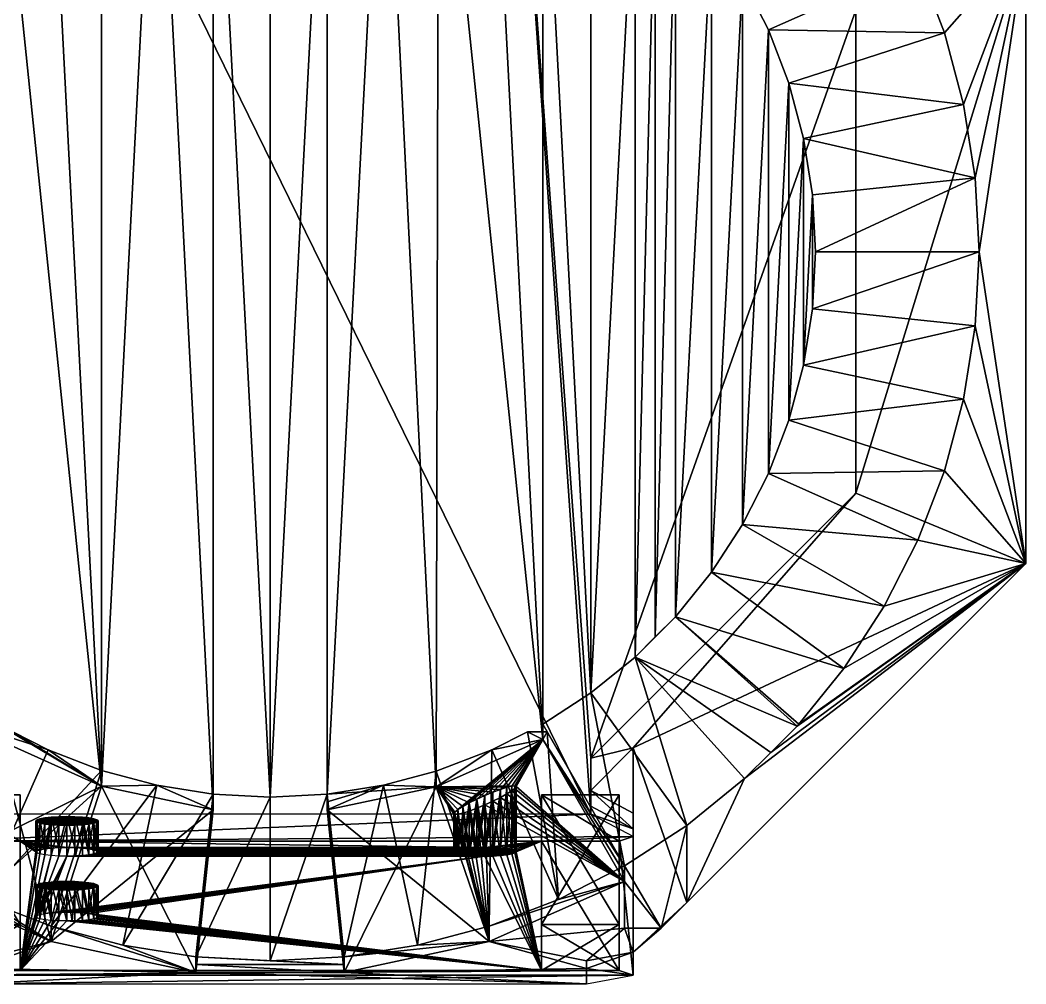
# Model space of a CAD drawing. Extents: x -48.5 to 48.5, y -27 to 68.5.
# Drawn here: x -16 to 48.5, y -27 to 34.9 of the extents above; entities that cross this region are included whole.
import ezdxf

# ---------------------------------------------------------------- set-up
doc = ezdxf.new("R2010")
doc.units = 0
doc.header["$MEASUREMENT"] = 0
doc.layers.add('STL2DXF', color=7, linetype='Continuous')

msp = doc.modelspace()

# ---------------------------------------------------------------- linework, layer by layer
at = {"layer": 'STL2DXF'}
for points in [[(-15.499, 57.58, -3), (-37.58, 4.501, -3), (-37.58, 35.501, -3)], [(-37.58, 4.501, -3), (-15.499, 57.58, -3), (-21.943, -11.136, -3)], [(-21.943, -11.136, -3), (-15.499, 57.58, -3), (-21.943, -16.085, -3)], [(-21.943, -16.085, -3), (-15.499, 57.58, -3), (20.572, -16.085, -3)], [(20.572, -16.085, -3), (-15.499, 57.58, -3), (15.499, 57.58, -3)], [(37.58, 35.499, -3), (20.572, -12.507, -3), (15.499, 57.58, -3)], [(20.572, -16.085, -3), (15.499, 57.58, -3), (20.572, -12.507, -3)], [(-3.658, 54.808), (0, -15), (0, 55)], [(0, 55), (0, -15), (3.658, 54.808)], [(-10.816, 53.287), (-10.816, -14.287), (-7.277, 54.235)], [(-7.277, 54.235), (-10.816, -14.287), (-3.658, -15.808)], [(-7.277, 54.235), (-3.658, -15.808), (-3.658, 54.808)], [(-3.658, 54.808), (-3.658, -15.808), (-3.658, -14.808)], [(-3.658, 54.808), (-3.658, -14.808), (0, -15)], [(3.658, 54.808), (0, -15), (3.658, -14.808)], [(3.658, 54.808), (3.658, -14.808), (7.277, 54.235)], [(3.658, -14.808), (10.658, -14.329), (7.277, 54.235)], [(7.277, 54.235), (10.658, -14.329), (10.816, 53.287)], [(-14.236, 51.974), (-10.816, -14.287), (-10.816, 53.287)], [(10.816, 53.287), (10.658, -14.329), (17.5, -11.311)], [(10.816, 53.287), (17.5, -11.311), (14.236, 51.974)], [(-17.5, 50.311), (-10.816, -14.287), (-14.236, 51.974)], [(14.236, 51.974), (17.5, -11.311), (17.5, 50.311)], [(-17.5, -10.311), (-10.816, -14.287), (-17.5, 50.311)], [(17.5, 50.311), (17.5, -11.311), (17.5, -10.311)], [(17.5, 50.311), (17.5, -10.311), (20.572, -8.316)], [(17.5, 50.311), (20.572, -8.316), (20.572, 48.316)], [(20.572, 48.316), (20.572, -8.316), (23.42, 46.01)], [(23.42, 46.01), (20.572, -8.316), (23.42, -6.01)], [(23.42, 46.01), (23.42, -6.01), (24.715, 44.715)], [(24.715, 44.715), (23.42, -6.01), (24.715, -4.715)], [(24.715, 44.715), (24.715, -4.715), (26.01, 43.42)], [(26.01, 43.42), (24.715, -4.715), (26.01, -3.42)], [(26.01, 43.42), (26.01, -3.42), (28.316, 40.572)], [(28.316, 40.572), (26.01, -3.42), (28.316, -0.572)], [(28.316, 40.572), (28.316, -0.572), (30.311, 37.5)], [(37.58, 4.501, -3), (48.5, 40.001, 75), (48.5, -0.001, 75)], [(48.5, 40.001, 75), (37.58, 4.501, -3), (37.58, 35.499, -3)], [(48.5, 40.001, 75), (41.566, 38.507, 75), (43.273, 34.06, 75)], [(48.5, 40.001, 75), (43.273, 34.06, 75), (44.506, 29.46, 75)], [(48.5, 40.001, 75), (44.506, 29.46, 75), (45.251, 24.756, 75)], [(48.5, 40.001, 75), (45.251, 24.756, 75), (45.5, 20, 75)], [(45.5, 20, 75), (48.5, -0.001, 75), (48.5, 40.001, 75)], [(41.566, 38.507, 75), (30.311, 37.5), (31.974, 34.236)], [(31.974, 34.236), (43.273, 34.06, 75), (41.566, 38.507, 75)], [(30.311, 37.5), (28.316, -0.572), (30.311, 2.5)], [(30.311, 37.5), (30.311, 2.5), (31.974, 34.236)], [(20.572, -12.507, -3), (37.58, 35.499, -3), (37.58, 4.501, -3)], [(31.974, 34.236), (30.311, 2.5), (31.974, 5.764)], [(31.974, 34.236), (31.974, 5.764), (33.287, 30.816)], [(43.273, 34.06, 75), (31.974, 34.236), (33.287, 30.816)], [(33.287, 30.816), (44.506, 29.46, 75), (43.273, 34.06, 75)], [(33.287, 30.816), (31.974, 5.764), (33.287, 9.184)], [(33.287, 30.816), (33.287, 9.184), (34.235, 27.277)], [(44.506, 29.46, 75), (33.287, 30.816), (34.235, 27.277)], [(34.235, 27.277), (45.251, 24.756, 75), (44.506, 29.46, 75)], [(34.235, 27.277), (33.287, 9.184), (34.235, 12.723)], [(34.235, 27.277), (34.235, 12.723), (34.808, 23.658)], [(45.251, 24.756, 75), (34.235, 27.277), (34.808, 23.658)], [(35, 20), (45.251, 24.756, 75), (34.808, 23.658)], [(45.251, 24.756, 75), (35, 20), (45.5, 20, 75)], [(34.808, 23.658), (34.235, 12.723), (34.808, 16.342)], [(34.808, 23.658), (34.808, 16.342), (35, 20)], [(45.5, 20, 75), (34.808, 16.342), (45.251, 15.244, 75)], [(34.808, 16.342), (45.5, 20, 75), (35, 20)], [(45.251, 15.244, 75), (48.5, -0.001, 75), (45.5, 20, 75)], [(34.235, 12.723), (45.251, 15.244, 75), (34.808, 16.342)], [(45.251, 15.244, 75), (34.235, 12.723), (44.506, 10.54, 75)], [(44.506, 10.54, 75), (48.5, -0.001, 75), (45.251, 15.244, 75)], [(33.287, 9.184), (44.506, 10.54, 75), (34.235, 12.723)], [(44.506, 10.54, 75), (33.287, 9.184), (43.273, 5.94, 75)], [(43.273, 5.94, 75), (48.5, -0.001, 75), (44.506, 10.54, 75)], [(31.974, 5.764), (43.273, 5.94, 75), (33.287, 9.184)], [(43.273, 5.94, 75), (31.974, 5.764), (41.566, 1.493, 75)], [(41.566, 1.493, 75), (48.5, -0.001, 75), (43.273, 5.94, 75)], [(30.311, 2.5), (41.566, 1.493, 75), (31.974, 5.764)], [(37.58, 4.501, -3), (23.307, -11.83, 7.41), (20.572, -12.507, -3)], [(23.307, -11.83, 7.41), (37.58, 4.501, -3), (48.5, -0.001, 75)], [(28.316, -0.572), (39.404, -2.75, 75), (30.311, 2.5)], [(41.566, 1.493, 75), (30.311, 2.5), (39.404, -2.75, 75)], [(39.404, -2.75, 75), (48.5, -0.001, 75), (41.566, 1.493, 75)], [(48.5, -0.001, 75), (26.744, -21.757, 75), (23.307, -11.83, 7.41)], [(26.01, -3.42), (36.81, -6.744, 75), (28.316, -0.572)], [(30.445, -13.813, 75), (26.744, -21.757, 75), (48.5, -0.001, 75)], [(39.404, -2.75, 75), (28.316, -0.572), (36.81, -6.744, 75)], [(30.445, -13.813, 75), (48.5, -0.001, 75), (32.129, -12.129, 75)], [(32.129, -12.129, 75), (48.5, -0.001, 75), (33.813, -10.445, 75)], [(33.813, -10.445, 75), (48.5, -0.001, 75), (33.922, -10.311, 75)], [(33.922, -10.311, 75), (48.5, -0.001, 75), (36.81, -6.744, 75)], [(36.81, -6.744, 75), (48.5, -0.001, 75), (39.404, -2.75, 75)], [(23.42, -6.01), (33.813, -10.445, 75), (26.01, -3.42)], [(23.42, -6.01), (26.01, -3.42), (24.715, -4.715)], [(33.922, -10.311, 75), (26.01, -3.42), (33.813, -10.445, 75)], [(26.01, -3.42), (33.922, -10.311, 75), (36.81, -6.744, 75)], [(26.744, -16.81, 75), (23.42, -6.01), (20.572, -8.316)], [(32.129, -12.129, 75), (23.42, -6.01), (30.445, -13.813, 75)], [(23.42, -6.01), (32.129, -12.129, 75), (33.813, -10.445, 75)], [(23.42, -6.01), (26.744, -16.81, 75), (30.445, -13.813, 75)], [(22.75, -19.404, 75), (20.572, -8.316), (17.5, -10.311)], [(20.572, -8.316), (22.75, -19.404, 75), (26.744, -16.81, 75)], [(-10.816, -14.287), (-17.5, -10.311), (-17.5, -11.311)], [(17.5, -11.311), (22.75, -19.404, 75), (17.5, -10.311)], [(-14.236, -11.974), (-17.789, -10.811, 4.124), (-18.507, -21.566, 75)], [(-17.789, -10.811, 4.124), (-14.236, -11.974), (-16.519, -10.811)], [(-17.5, -11.311), (-16.519, -10.811), (-10.816, -14.287)], [(-10.816, -14.287), (-16.519, -10.811), (-14.236, -11.974)], [(17.5, -11.311), (14.236, -11.974), (16.519, -10.811)], [(18.507, -21.566, 75), (16.519, -10.811), (14.236, -11.974)], [(17.5, -11.311), (16.519, -10.811), (17.5, -10.811)], [(17.789, -10.811, 4.124), (17.5, -10.811), (16.519, -10.811)], [(16.519, -10.811), (18.507, -21.566, 75), (17.789, -10.811, 4.124)], [(22.75, -19.404, 75), (17.5, -11.311), (17.789, -10.811, 4.124)], [(17.789, -10.811, 4.124), (17.5, -11.311), (17.5, -10.811)], [(17.789, -10.811, 4.124), (18.507, -21.566, 75), (22.75, -19.404, 75)], [(-22.542, -20.044, 72.031), (-10.816, -14.287), (-17.5, -11.311)], [(-17.5, -11.311), (-14.06, -24.273, 75), (-18.943, -21.671, 72.192)], [(-14.06, -24.273, 75), (-17.5, -11.311), (-10.816, -14.287)], [(10.658, -14.329), (14.236, -11.974), (17.5, -11.311)], [(17.5, -11.311), (15.714, -14.28, 14.328), (10.658, -14.329)], [(10.658, -14.329), (11.85, -15.958, 14.093), (17.5, -11.311)], [(17.5, -11.311), (11.85, -15.958, 14.093), (12.05, -15.798, 13.628)], [(17.5, -11.311), (12.05, -15.798, 13.628), (12.368, -15.598, 13.238)], [(17.5, -11.311), (12.368, -15.598, 13.238), (12.782, -15.37, 12.949)], [(17.5, -11.311), (12.782, -15.37, 12.949), (13.265, -15.13, 12.78)], [(17.5, -11.311), (13.265, -15.13, 12.78), (13.782, -14.895, 12.745)], [(14.3, -14.681, 12.843), (17.5, -11.311), (13.782, -14.895, 12.745)], [(14.782, -14.501, 13.07), (17.5, -11.311), (14.3, -14.681, 12.843)], [(15.196, -14.369, 13.41), (17.5, -11.311), (14.782, -14.501, 13.07)], [(15.514, -14.294, 13.839), (17.5, -11.311), (15.196, -14.369, 13.41)], [(15.714, -14.28, 14.328), (17.5, -11.311), (15.514, -14.294, 13.839)], [(15.714, -14.28, 14.328), (17.5, -11.311), (15.782, -14.328, 14.844)], [(15.782, -14.328, 14.844), (17.5, -11.311), (15.714, -14.28, 14.328)], [(15.782, -14.328, 14.844), (17.5, -11.311), (22.75, -20.404, 75)], [(17.5, -11.311), (15.782, -14.328, 14.844), (22.75, -20.404, 75)], [(17.5, -11.311), (22.75, -19.904, 75), (22.75, -20.404, 75)], [(22.75, -19.904, 75), (17.5, -11.311), (22.75, -19.404, 75)], [(22.75, -19.404, 75), (17.5, -11.311), (22.75, -20.404, 75)], [(-18.507, -21.566, 75), (-10.816, -13.287), (-14.236, -11.974)], [(-10.816, -14.287), (-14.236, -11.974), (-10.816, -13.287)], [(10.658, -14.329), (10.658, -13.329), (14.236, -11.974)], [(14.06, -23.273, 75), (14.236, -11.974), (10.658, -13.329)], [(14.236, -11.974), (14.06, -23.273, 75), (18.507, -21.566, 75)], [(20.572, -14.58, -3), (23.307, -11.83, 7.41), (23.307, -16.037, 7.41)], [(23.307, -11.83, 7.41), (20.572, -14.58, -3), (20.572, -12.507, -3)], [(23.307, -11.83, 7.41), (23.307, -24.945, 71.039), (23.307, -16.037, 7.41)], [(23.307, -11.83, 7.41), (26.744, -21.757, 75), (23.307, -24.945, 71.039)], [(20.572, -16.085, -3), (20.572, -12.507, -3), (20.572, -14.58, -3)], [(-10.816, -13.287), (-18.507, -21.566, 75), (-14.06, -23.273, 75)], [(-14.06, -23.273, 75), (-7.277, -14.235), (-10.816, -13.287)], [(-10.816, -14.287), (-10.816, -13.287), (-7.277, -14.235)], [(10.658, -14.329), (7.277, -14.235), (10.658, -13.329)], [(9.46, -24.506, 75), (10.658, -13.329), (7.277, -14.235)], [(10.658, -13.329), (9.46, -24.506, 75), (14.06, -23.273, 75)], [(26.744, -16.81, 75), (26.744, -21.757, 75), (30.445, -13.813, 75)], [(-10.816, -14.287), (-22.542, -20.044, 72.031), (-18.943, -21.671, 72.192)], [(-10.816, -14.287), (-18.943, -21.671, 72.192), (-14.06, -24.273, 75)], [(-7.277, -14.235), (-14.06, -23.273, 75), (-9.46, -24.506, 75)], [(-10.816, -14.287), (-4.756, -26.251, 75), (-14.06, -24.273, 75)], [(-14.06, -24.273, 75), (-3.658, -15.808), (-10.816, -14.287)], [(-10.816, -14.287), (-7.277, -14.235), (-3.658, -15.808)], [(-4.756, -26.251, 75), (-10.816, -14.287), (-3.658, -15.808)], [(-9.46, -24.506, 75), (-3.658, -14.808), (-7.277, -14.235)], [(-3.658, -14.808), (-9.46, -24.506, 75), (-4.756, -25.251, 75)], [(-3.658, -15.808), (-7.277, -14.235), (-3.658, -14.808)], [(-4.756, -25.251, 75), (-3.658, -15.808), (-3.658, -14.808)], [(-4.756, -25.251, 75), (0, -15), (-3.658, -14.808)], [(-3.658, -15.808), (-4.756, -25.251, 75), (-3.658, -14.808)], [(0, -25.5, 75), (3.658, -14.808), (0, -15)], [(3.658, -14.808), (0, -25.5, 75), (4.756, -25.251, 75)], [(4.756, -25.251, 75), (7.277, -14.235), (3.658, -14.808)], [(7.277, -14.235), (3.658, -15.308), (3.658, -14.808)], [(3.658, -15.308), (7.277, -14.235), (3.658, -15.808)], [(3.658, -15.808), (7.277, -14.235), (10.658, -14.329)], [(14.06, -24.273, 75), (3.658, -15.808), (10.658, -14.329)], [(10.658, -14.329), (3.658, -14.808), (3.658, -15.808)], [(4.756, -26.251, 75), (10.658, -14.329), (3.658, -15.808)], [(3.658, -15.808), (4.756, -25.251, 75), (3.658, -14.808)], [(3.658, -15.808), (3.658, -14.808), (3.658, -15.308)], [(4.756, -25.251, 75), (3.658, -15.808), (3.658, -14.808)], [(7.277, -14.235), (4.756, -25.251, 75), (9.46, -24.506, 75)], [(10.658, -14.329), (4.756, -26.251, 75), (14.06, -24.273, 75)], [(10.658, -14.329), (15.714, -14.28, 14.328), (15.514, -14.294, 13.839)], [(10.658, -14.329), (15.514, -14.294, 13.839), (15.196, -14.369, 13.41)], [(10.658, -14.329), (15.196, -14.369, 13.41), (14.782, -14.501, 13.07)], [(10.658, -14.329), (14.782, -14.501, 13.07), (14.3, -14.681, 12.843)], [(10.658, -14.329), (14.3, -14.681, 12.843), (13.782, -14.895, 12.745)], [(10.658, -14.329), (11.782, -16.066, 14.6), (14.06, -24.273, 75)], [(11.782, -16.066, 14.6), (10.658, -14.329), (11.85, -15.958, 14.093)], [(11.85, -15.958, 14.093), (10.658, -14.329), (12.05, -15.798, 13.628)], [(12.05, -15.798, 13.628), (10.658, -14.329), (12.368, -15.598, 13.238)], [(12.368, -15.598, 13.238), (10.658, -14.329), (12.782, -15.37, 12.949)], [(12.782, -15.37, 12.949), (10.658, -14.329), (13.265, -15.13, 12.78)], [(13.265, -15.13, 12.78), (10.658, -14.329), (13.782, -14.895, 12.745)], [(11.85, -15.958, 14.093), (10.658, -14.329), (11.782, -16.066, 14.6)], [(11.782, -16.066, 14.6), (10.658, -14.329), (14.06, -24.273, 75)], [(14.3, -14.681, 12.843), (13.782, -18.233, 12.277), (13.782, -14.895, 12.745)], [(13.782, -18.233, 12.277), (14.3, -14.681, 12.843), (14.3, -18.243, 12.345)], [(14.3, -14.681, 12.843), (13.782, -18.233, 12.277), (13.782, -14.895, 12.745)], [(13.782, -18.233, 12.277), (14.3, -14.681, 12.843), (14.3, -18.243, 12.345)], [(14.782, -14.501, 13.07), (14.3, -18.243, 12.345), (14.3, -14.681, 12.843)], [(14.3, -18.243, 12.345), (14.782, -14.501, 13.07), (14.782, -18.271, 12.543)], [(14.782, -14.501, 13.07), (14.3, -18.243, 12.345), (14.3, -14.681, 12.843)], [(14.3, -18.243, 12.345), (14.782, -14.501, 13.07), (14.782, -18.271, 12.543)], [(15.196, -14.369, 13.41), (14.782, -18.271, 12.543), (14.782, -14.501, 13.07)], [(14.782, -18.271, 12.543), (15.196, -14.369, 13.41), (15.196, -18.315, 12.857)], [(15.196, -14.369, 13.41), (14.782, -18.271, 12.543), (14.782, -14.501, 13.07)], [(14.782, -18.271, 12.543), (15.196, -14.369, 13.41), (15.196, -18.315, 12.857)], [(15.196, -14.796, 16.206), (22.75, -20.404, 75), (14.782, -15.024, 16.495)], [(14.782, -15.024, 16.495), (15.196, -18.707, 15.658), (15.196, -14.796, 16.206)], [(22.75, -20.404, 75), (15.196, -14.796, 16.206), (14.782, -15.024, 16.495)], [(14.782, -15.024, 16.495), (15.196, -18.707, 15.658), (15.196, -14.796, 16.206)], [(15.196, -18.315, 12.857), (15.514, -14.294, 13.839), (15.514, -18.372, 13.268)], [(15.514, -14.294, 13.839), (15.196, -18.315, 12.857), (15.196, -14.369, 13.41)], [(15.196, -18.315, 12.857), (15.514, -14.294, 13.839), (15.514, -18.372, 13.268)], [(15.514, -14.294, 13.839), (15.196, -18.315, 12.857), (15.196, -14.369, 13.41)], [(15.514, -14.595, 15.816), (22.75, -20.404, 75), (15.196, -14.796, 16.206)], [(15.196, -14.796, 16.206), (15.514, -18.649, 15.248), (15.514, -14.595, 15.816)], [(22.75, -20.404, 75), (15.514, -14.595, 15.816), (15.196, -14.796, 16.206)], [(15.196, -14.796, 16.206), (15.514, -18.649, 15.248), (15.514, -14.595, 15.816)], [(15.514, -18.649, 15.248), (15.196, -14.796, 16.206), (15.196, -18.707, 15.658)], [(15.514, -18.649, 15.248), (15.196, -14.796, 16.206), (15.196, -18.707, 15.658)], [(15.514, -18.372, 13.268), (15.714, -14.28, 14.328), (15.714, -18.439, 13.745)], [(15.714, -14.28, 14.328), (15.514, -18.372, 13.268), (15.514, -14.294, 13.839)], [(15.514, -18.372, 13.268), (15.714, -14.28, 14.328), (15.714, -18.439, 13.745)], [(15.714, -14.28, 14.328), (15.514, -18.372, 13.268), (15.514, -14.294, 13.839)], [(15.714, -14.436, 15.351), (22.75, -20.404, 75), (15.514, -14.595, 15.816)], [(15.514, -14.595, 15.816), (15.714, -18.583, 14.771), (15.714, -14.436, 15.351)], [(22.75, -20.404, 75), (15.714, -14.436, 15.351), (15.514, -14.595, 15.816)], [(15.514, -14.595, 15.816), (15.714, -18.583, 14.771), (15.714, -14.436, 15.351)], [(15.714, -18.583, 14.771), (15.514, -14.595, 15.816), (15.514, -18.649, 15.248)], [(15.714, -18.583, 14.771), (15.514, -14.595, 15.816), (15.514, -18.649, 15.248)], [(15.782, -14.328, 14.844), (15.714, -18.439, 13.745), (15.714, -14.28, 14.328)], [(15.782, -14.328, 14.844), (15.714, -18.439, 13.745), (15.714, -14.28, 14.328)], [(15.782, -14.328, 14.844), (22.75, -20.404, 75), (15.714, -14.436, 15.351)], [(15.714, -14.436, 15.351), (15.782, -18.511, 14.258), (15.782, -14.328, 14.844)], [(15.714, -18.439, 13.745), (15.782, -14.328, 14.844), (15.782, -18.511, 14.258)], [(22.75, -20.404, 75), (15.782, -14.328, 14.844), (15.714, -14.436, 15.351)], [(15.714, -14.436, 15.351), (15.782, -18.511, 14.258), (15.782, -14.328, 14.844)], [(15.714, -18.439, 13.745), (15.782, -14.328, 14.844), (15.782, -18.511, 14.258)], [(15.782, -18.511, 14.258), (15.714, -14.436, 15.351), (15.714, -18.583, 14.771)], [(15.782, -18.511, 14.258), (15.714, -14.436, 15.351), (15.714, -18.583, 14.771)], [(20.572, -16.085, -3), (20.572, -14.58, -3), (20.572, -15.59, -3)], [(20.572, -14.58, -3), (23.307, -16.037, 7.41), (23.307, -17.028, 7.271)], [(20.572, -14.58, -3), (23.307, -17.028, 7.271), (20.572, -15.59, -3)], [(-16.043, -17.817, 9.306), (-21.043, -14.846, 9.722), (-21.043, -17.817, 9.306)], [(-21.043, -14.846, 9.722), (-16.043, -17.817, 9.306), (-16.043, -14.846, 9.722)], [(-16.043, -23.165, 69.143), (-21.043, -14.846, 9.722), (-16.043, -14.846, 9.722)], [(-21.043, -14.846, 9.722), (-16.043, -23.165, 69.143), (-21.043, -23.165, 69.143)], [(-16.043, -17.817, 9.306), (-16.043, -23.165, 69.143), (-16.043, -14.846, 9.722)], [(0, -15), (-4.756, -25.251, 75), (0, -25.5, 75)], [(12.782, -18.271, 12.543), (12.368, -15.598, 13.238), (12.782, -15.37, 12.949)], [(12.782, -15.37, 12.949), (12.368, -18.315, 12.857), (12.368, -15.598, 13.238)], [(12.368, -18.315, 12.857), (12.782, -15.37, 12.949), (12.782, -18.271, 12.543)], [(13.265, -18.243, 12.345), (12.782, -15.37, 12.949), (13.265, -15.13, 12.78)], [(13.265, -15.13, 12.78), (12.782, -18.271, 12.543), (12.782, -15.37, 12.949)], [(12.782, -18.271, 12.543), (13.265, -15.13, 12.78), (13.265, -18.243, 12.345)], [(12.782, -15.37, 12.949), (13.265, -18.243, 12.345), (12.782, -18.271, 12.543)], [(13.782, -18.233, 12.277), (13.265, -15.13, 12.78), (13.782, -14.895, 12.745)], [(13.782, -14.895, 12.745), (13.265, -18.243, 12.345), (13.265, -15.13, 12.78)], [(13.265, -18.243, 12.345), (13.782, -14.895, 12.745), (13.782, -18.233, 12.277)], [(13.265, -15.13, 12.78), (13.782, -18.233, 12.277), (13.265, -18.243, 12.345)], [(14.3, -15.263, 16.663), (22.75, -20.404, 75), (13.782, -15.498, 16.699)], [(13.782, -18.788, 16.239), (14.3, -15.263, 16.663), (13.782, -15.498, 16.699)], [(14.3, -15.263, 16.663), (13.782, -18.788, 16.239), (14.3, -18.779, 16.171)], [(22.75, -20.404, 75), (14.3, -15.263, 16.663), (13.782, -15.498, 16.699)], [(13.782, -15.498, 16.699), (14.3, -18.779, 16.171), (14.3, -15.263, 16.663)], [(14.782, -15.024, 16.495), (22.75, -20.404, 75), (14.3, -15.263, 16.663)], [(14.3, -15.263, 16.663), (14.782, -18.751, 15.973), (14.782, -15.024, 16.495)], [(22.75, -20.404, 75), (14.782, -15.024, 16.495), (14.3, -15.263, 16.663)], [(14.3, -18.779, 16.171), (14.782, -15.024, 16.495), (14.3, -15.263, 16.663)], [(14.782, -15.024, 16.495), (14.3, -18.779, 16.171), (14.782, -18.751, 15.973)], [(14.782, -18.751, 15.973), (14.3, -15.263, 16.663), (14.3, -18.779, 16.171)], [(15.196, -18.707, 15.658), (14.782, -15.024, 16.495), (14.782, -18.751, 15.973)], [(15.196, -18.707, 15.658), (14.782, -15.024, 16.495), (14.782, -18.751, 15.973)], [(17.407, -17.817, 9.306), (17.407, -23.165, 69.143), (17.407, -14.846, 9.722)], [(17.407, -23.165, 69.143), (22.407, -14.846, 9.722), (17.407, -14.846, 9.722)], [(22.407, -14.846, 9.722), (17.407, -23.165, 69.143), (22.407, -23.165, 69.143)], [(17.407, -14.846, 9.722), (22.407, -17.817, 9.306), (17.407, -17.817, 9.306)], [(22.407, -17.817, 9.306), (17.407, -14.846, 9.722), (22.407, -14.846, 9.722)], [(22.407, -17.817, 9.306), (17.407, -14.846, 9.722), (17.407, -17.817, 9.306)], [(17.407, -14.846, 9.722), (22.407, -17.817, 9.306), (22.407, -14.846, 9.722)], [(17.407, -23.165, 69.143), (17.407, -17.817, 9.306), (17.407, -14.846, 9.722)], [(22.407, -23.165, 69.143), (17.407, -14.846, 9.722), (22.407, -14.846, 9.722)], [(17.407, -14.846, 9.722), (22.407, -23.165, 69.143), (17.407, -23.165, 69.143)], [(22.407, -23.165, 69.143), (22.407, -17.817, 9.306), (22.407, -14.846, 9.722)], [(22.407, -17.817, 9.306), (22.407, -23.165, 69.143), (22.407, -14.846, 9.722)], [(-21.943, -16.085, -3), (-21.043, -17.817, 9.306), (20.572, -16.085, -3)], [(20.572, -16.085, -3), (-21.043, -17.817, 9.306), (23.307, -17.523, 7.202)], [(-3.658, -15.808), (-14.06, -24.273, 75), (-4.756, -26.251, 75)], [(-3.658, -15.808), (-4.756, -25.251, 75), (-4.756, -26.251, 75)], [(-4.756, -25.751, 75), (-3.658, -15.808), (-4.756, -26.251, 75)], [(-3.658, -15.808), (-4.756, -25.751, 75), (-4.756, -25.251, 75)], [(4.756, -25.251, 75), (3.658, -15.808), (4.756, -26.251, 75)], [(3.658, -15.808), (14.06, -24.273, 75), (4.756, -26.251, 75)], [(3.658, -15.808), (4.756, -25.751, 75), (4.756, -26.251, 75)], [(4.756, -25.751, 75), (3.658, -15.808), (4.756, -25.251, 75)], [(11.85, -18.439, 13.745), (11.782, -16.066, 14.6), (11.85, -15.958, 14.093)], [(11.85, -18.439, 13.745), (11.782, -16.066, 14.6), (11.85, -15.958, 14.093)], [(14.06, -24.273, 75), (11.782, -16.066, 14.6), (11.85, -16.114, 15.116)], [(11.782, -18.511, 14.258), (11.85, -16.114, 15.116), (11.782, -16.066, 14.6)], [(11.782, -16.066, 14.6), (11.85, -18.439, 13.745), (11.782, -18.511, 14.258)], [(11.782, -16.066, 14.6), (14.06, -24.273, 75), (11.85, -16.114, 15.116)], [(11.782, -16.066, 14.6), (11.85, -18.439, 13.745), (11.782, -18.511, 14.258)], [(11.782, -18.511, 14.258), (11.85, -16.114, 15.116), (11.782, -16.066, 14.6)], [(11.85, -16.114, 15.116), (11.782, -18.511, 14.258), (11.85, -18.583, 14.771)], [(11.85, -16.114, 15.116), (11.782, -18.511, 14.258), (11.85, -18.583, 14.771)], [(12.05, -18.372, 13.268), (11.85, -15.958, 14.093), (12.05, -15.798, 13.628)], [(12.05, -18.372, 13.268), (11.85, -15.958, 14.093), (12.05, -15.798, 13.628)], [(11.85, -15.958, 14.093), (12.05, -18.372, 13.268), (11.85, -18.439, 13.745)], [(11.85, -15.958, 14.093), (12.05, -18.372, 13.268), (11.85, -18.439, 13.745)], [(14.06, -24.273, 75), (11.85, -16.114, 15.116), (12.05, -16.1, 15.605)], [(12.05, -16.1, 15.605), (11.85, -18.583, 14.771), (12.05, -18.649, 15.248)], [(11.85, -18.583, 14.771), (12.05, -16.1, 15.605), (11.85, -16.114, 15.116)], [(11.85, -16.114, 15.116), (14.06, -24.273, 75), (12.05, -16.1, 15.605)], [(12.05, -16.1, 15.605), (11.85, -18.583, 14.771), (12.05, -18.649, 15.248)], [(11.85, -18.583, 14.771), (12.05, -16.1, 15.605), (11.85, -16.114, 15.116)], [(12.368, -18.315, 12.857), (12.05, -15.798, 13.628), (12.368, -15.598, 13.238)], [(12.368, -18.315, 12.857), (12.05, -15.798, 13.628), (12.368, -15.598, 13.238)], [(12.05, -15.798, 13.628), (12.368, -18.315, 12.857), (12.05, -18.372, 13.268)], [(12.05, -15.798, 13.628), (12.368, -18.315, 12.857), (12.05, -18.372, 13.268)], [(14.06, -24.273, 75), (12.05, -16.1, 15.605), (12.368, -16.024, 16.034)], [(12.368, -16.024, 16.034), (12.05, -18.649, 15.248), (12.368, -18.707, 15.658)], [(12.05, -18.649, 15.248), (12.368, -16.024, 16.034), (12.05, -16.1, 15.605)], [(12.05, -16.1, 15.605), (14.06, -24.273, 75), (12.368, -16.024, 16.034)], [(12.368, -16.024, 16.034), (12.05, -18.649, 15.248), (12.368, -18.707, 15.658)], [(12.05, -18.649, 15.248), (12.368, -16.024, 16.034), (12.05, -16.1, 15.605)], [(12.368, -15.598, 13.238), (12.782, -18.271, 12.543), (12.368, -18.315, 12.857)], [(14.06, -24.273, 75), (12.368, -16.024, 16.034), (12.782, -15.892, 16.373)], [(12.368, -18.707, 15.658), (12.782, -15.892, 16.373), (12.368, -16.024, 16.034)], [(12.782, -15.892, 16.373), (12.368, -18.707, 15.658), (12.782, -18.751, 15.973)], [(12.368, -16.024, 16.034), (14.06, -24.273, 75), (12.782, -15.892, 16.373)], [(12.368, -16.024, 16.034), (12.782, -18.751, 15.973), (12.782, -15.892, 16.373)], [(12.782, -18.751, 15.973), (12.368, -16.024, 16.034), (12.368, -18.707, 15.658)], [(14.06, -24.273, 75), (12.782, -15.892, 16.373), (13.265, -15.713, 16.6)], [(12.782, -18.751, 15.973), (13.265, -15.713, 16.6), (12.782, -15.892, 16.373)], [(13.265, -15.713, 16.6), (12.782, -18.751, 15.973), (13.265, -18.779, 16.171)], [(12.782, -15.892, 16.373), (14.06, -24.273, 75), (13.265, -15.713, 16.6)], [(12.782, -15.892, 16.373), (13.265, -18.779, 16.171), (13.265, -15.713, 16.6)], [(13.265, -18.779, 16.171), (12.782, -15.892, 16.373), (12.782, -18.751, 15.973)], [(14.06, -24.273, 75), (13.265, -15.713, 16.6), (13.782, -15.498, 16.699)], [(13.265, -18.779, 16.171), (13.782, -15.498, 16.699), (13.265, -15.713, 16.6)], [(13.782, -15.498, 16.699), (13.265, -18.779, 16.171), (13.782, -18.788, 16.239)], [(13.265, -15.713, 16.6), (14.06, -24.273, 75), (13.782, -15.498, 16.699)], [(13.265, -15.713, 16.6), (13.782, -18.788, 16.239), (13.782, -15.498, 16.699)], [(13.782, -18.788, 16.239), (13.265, -15.713, 16.6), (13.265, -18.779, 16.171)], [(14.06, -24.273, 75), (13.782, -15.498, 16.699), (22.75, -20.404, 75)], [(22.75, -20.404, 75), (13.782, -15.498, 16.699), (14.06, -24.273, 75)], [(14.3, -18.779, 16.171), (13.782, -15.498, 16.699), (13.782, -18.788, 16.239)], [(23.307, -17.028, 7.271), (20.572, -16.085, -3), (20.572, -15.59, -3)], [(20.572, -16.085, -3), (23.307, -17.028, 7.271), (23.307, -17.523, 7.202)], [(23.307, -24.945, 71.039), (23.307, -17.028, 7.271), (23.307, -16.037, 7.41)], [(-14.975, -16.458, 14.023), (-11.043, -16.53, 14.535), (-15.043, -16.53, 14.535)], [(-15.043, -16.53, 14.535), (-14.975, -18.439, 13.745), (-14.975, -16.458, 14.023)], [(-14.975, -16.602, 15.048), (-15.043, -18.511, 14.258), (-15.043, -16.53, 14.535)], [(-15.043, -16.53, 14.535), (-11.043, -16.53, 14.535), (-11.111, -16.602, 15.048)], [(-15.043, -16.53, 14.535), (-11.111, -16.602, 15.048), (-14.975, -16.602, 15.048)], [(-14.975, -18.439, 13.745), (-15.043, -16.53, 14.535), (-15.043, -18.511, 14.258)], [(-15.043, -18.511, 14.258), (-14.975, -16.602, 15.048), (-14.975, -18.583, 14.771)], [(-14.975, -16.458, 14.023), (-14.775, -18.372, 13.268), (-14.775, -16.391, 13.545)], [(-14.775, -16.391, 13.545), (-11.111, -16.458, 14.023), (-14.975, -16.458, 14.023)], [(-14.775, -18.372, 13.268), (-14.975, -16.458, 14.023), (-14.975, -18.439, 13.745)], [(-14.975, -16.458, 14.023), (-11.111, -16.458, 14.023), (-11.043, -16.53, 14.535)], [(-14.775, -16.669, 15.526), (-14.975, -18.583, 14.771), (-14.975, -16.602, 15.048)], [(-14.975, -16.602, 15.048), (-11.111, -16.602, 15.048), (-14.775, -16.669, 15.526)], [(-14.975, -18.583, 14.771), (-14.775, -16.669, 15.526), (-14.775, -18.649, 15.248)], [(-14.457, -16.334, 13.135), (-11.311, -16.391, 13.545), (-14.775, -16.391, 13.545)], [(-14.775, -16.391, 13.545), (-14.457, -18.315, 12.857), (-14.457, -16.334, 13.135)], [(-14.775, -16.391, 13.545), (-11.311, -16.391, 13.545), (-11.111, -16.458, 14.023)], [(-14.457, -18.315, 12.857), (-14.775, -16.391, 13.545), (-14.775, -18.372, 13.268)], [(-14.775, -16.669, 15.526), (-11.111, -16.602, 15.048), (-11.311, -16.669, 15.526)], [(-14.457, -16.726, 15.936), (-14.775, -18.649, 15.248), (-14.775, -16.669, 15.526)], [(-14.775, -16.669, 15.526), (-11.311, -16.669, 15.526), (-11.629, -16.726, 15.936)], [(-14.775, -16.669, 15.526), (-11.629, -16.726, 15.936), (-14.457, -16.726, 15.936)], [(-14.775, -18.649, 15.248), (-14.457, -16.726, 15.936), (-14.457, -18.707, 15.658)], [(-14.457, -18.315, 12.857), (-14.043, -16.29, 12.82), (-14.457, -16.334, 13.135)], [(-14.043, -16.29, 12.82), (-14.457, -18.315, 12.857), (-14.273, -18.295, 12.717)], [(-14.043, -16.29, 12.82), (-11.629, -16.334, 13.135), (-14.457, -16.334, 13.135)], [(-14.457, -16.334, 13.135), (-11.629, -16.334, 13.135), (-11.311, -16.391, 13.545)], [(-14.457, -16.726, 15.936), (-11.629, -16.726, 15.936), (-12.043, -16.77, 16.251)], [(-14.457, -16.726, 15.936), (-12.043, -16.77, 16.251), (-14.043, -16.77, 16.251)], [(-14.043, -16.77, 16.251), (-14.457, -18.707, 15.658), (-14.457, -16.726, 15.936)], [(-14.457, -18.707, 15.658), (-14.043, -16.77, 16.251), (-14.043, -18.751, 15.973)], [(-14.043, -16.29, 12.82), (-14.273, -18.295, 12.717), (-14.043, -18.271, 12.543)], [(-14.043, -16.29, 12.82), (-13.56, -18.243, 12.345), (-13.56, -16.262, 12.622)], [(-13.56, -16.262, 12.622), (-12.043, -16.29, 12.82), (-14.043, -16.29, 12.82)], [(-13.56, -18.243, 12.345), (-14.043, -16.29, 12.82), (-14.043, -18.271, 12.543)], [(-14.043, -16.29, 12.82), (-12.043, -16.29, 12.82), (-11.629, -16.334, 13.135)], [(-13.56, -16.798, 16.448), (-14.043, -18.751, 15.973), (-14.043, -16.77, 16.251)], [(-14.043, -16.77, 16.251), (-12.043, -16.77, 16.251), (-12.525, -16.798, 16.448)], [(-14.043, -16.77, 16.251), (-12.525, -16.798, 16.448), (-13.56, -16.798, 16.448)], [(-13.56, -18.243, 12.345), (-13.043, -16.253, 12.555), (-13.56, -16.262, 12.622)], [(-13.043, -16.253, 12.555), (-13.56, -18.243, 12.345), (-13.043, -18.233, 12.277)], [(-12.525, -16.262, 12.622), (-13.56, -16.262, 12.622), (-13.043, -16.253, 12.555)], [(-13.56, -16.262, 12.622), (-12.525, -16.262, 12.622), (-12.043, -16.29, 12.82)], [(-12.525, -18.243, 12.345), (-13.043, -16.253, 12.555), (-13.043, -18.233, 12.277)], [(-13.043, -16.253, 12.555), (-12.525, -18.243, 12.345), (-12.525, -16.262, 12.622)], [(-12.043, -18.271, 12.543), (-12.525, -16.262, 12.622), (-12.525, -18.243, 12.345)], [(-12.525, -16.262, 12.622), (-12.043, -18.271, 12.543), (-12.043, -16.29, 12.82)], [(-12.043, -16.77, 16.251), (-12.525, -18.779, 16.171), (-12.525, -16.798, 16.448)], [(-12.525, -18.779, 16.171), (-12.043, -16.77, 16.251), (-12.488, -18.776, 16.156)], [(-12.488, -18.776, 16.156), (-12.043, -16.77, 16.251), (-12.043, -18.751, 15.973)], [(-11.629, -18.315, 12.857), (-12.043, -16.29, 12.82), (-12.043, -18.271, 12.543)], [(-12.043, -16.29, 12.82), (-11.629, -18.315, 12.857), (-11.629, -16.334, 13.135)], [(-11.629, -18.707, 15.658), (-12.043, -16.77, 16.251), (-11.629, -16.726, 15.936)], [(-12.043, -16.77, 16.251), (-11.629, -18.707, 15.658), (-12.043, -18.751, 15.973)], [(-11.629, -18.315, 12.857), (-11.311, -16.391, 13.545), (-11.629, -16.334, 13.135)], [(-11.311, -16.391, 13.545), (-11.629, -18.315, 12.857), (-11.311, -18.372, 13.268)], [(-11.311, -18.649, 15.248), (-11.629, -16.726, 15.936), (-11.311, -16.669, 15.526)], [(-11.629, -16.726, 15.936), (-11.311, -18.649, 15.248), (-11.629, -18.707, 15.658)], [(-11.311, -18.372, 13.268), (-11.111, -16.458, 14.023), (-11.311, -16.391, 13.545)], [(-11.111, -16.458, 14.023), (-11.311, -18.372, 13.268), (-11.111, -18.439, 13.745)], [(-11.111, -18.583, 14.771), (-11.311, -16.669, 15.526), (-11.111, -16.602, 15.048)], [(-11.311, -16.669, 15.526), (-11.111, -18.583, 14.771), (-11.311, -18.649, 15.248)], [(-11.111, -18.439, 13.745), (-11.043, -16.53, 14.535), (-11.111, -16.458, 14.023)], [(-11.043, -16.53, 14.535), (-11.111, -18.439, 13.745), (-11.043, -18.511, 14.258)], [(-11.043, -18.511, 14.258), (-11.111, -16.602, 15.048), (-11.043, -16.53, 14.535)], [(-11.111, -16.602, 15.048), (-11.043, -18.511, 14.258), (-11.111, -18.583, 14.771)], [(-14.043, -18.751, 15.973), (-13.56, -16.798, 16.448), (-13.56, -18.779, 16.171)], [(-13.043, -16.807, 16.516), (-13.56, -18.779, 16.171), (-13.56, -16.798, 16.448)], [(-13.56, -16.798, 16.448), (-12.525, -16.798, 16.448), (-13.043, -16.807, 16.516)], [(-13.56, -18.779, 16.171), (-13.043, -16.807, 16.516), (-13.043, -18.788, 16.239)], [(-12.525, -16.798, 16.448), (-13.043, -18.788, 16.239), (-13.043, -16.807, 16.516)], [(-13.043, -18.788, 16.239), (-12.525, -16.798, 16.448), (-12.525, -18.779, 16.171)], [(22.75, -19.404, 75), (25.097, -23.404, 75), (26.744, -16.81, 75)], [(23.307, -24.945, 71.039), (23.307, -17.523, 7.202), (23.307, -17.028, 7.271)], [(26.744, -16.81, 75), (25.097, -23.404, 75), (26.744, -21.757, 75)], [(23.307, -17.523, 7.202), (-21.043, -17.817, 9.306), (17.407, -17.817, 9.306)], [(-16.043, -17.817, 9.306), (17.407, -17.817, 9.306), (-21.043, -17.817, 9.306)], [(-16.043, -23.165, 69.143), (-16.043, -17.817, 9.306), (-16.043, -26.136, 68.727)], [(-16.043, -17.817, 9.306), (-13.043, -18.233, 12.277), (13.782, -18.233, 12.277)], [(-13.043, -18.233, 12.277), (-16.043, -17.817, 9.306), (-13.56, -18.243, 12.345)], [(-13.56, -18.243, 12.345), (-16.043, -17.817, 9.306), (-14.043, -18.271, 12.543)], [(-14.043, -18.271, 12.543), (-16.043, -17.817, 9.306), (-14.273, -18.295, 12.717)], [(-14.273, -18.295, 12.717), (-16.043, -17.817, 9.306), (-14.457, -18.315, 12.857)], [(-14.457, -18.315, 12.857), (-16.043, -17.817, 9.306), (-14.775, -18.372, 13.268)], [(-14.775, -18.372, 13.268), (-16.043, -17.817, 9.306), (-14.975, -18.439, 13.745)], [(-14.975, -18.439, 13.745), (-16.043, -17.817, 9.306), (-15.043, -18.511, 14.258)], [(-15.043, -18.511, 14.258), (-16.043, -17.817, 9.306), (-16.043, -26.136, 68.727)], [(13.782, -18.233, 12.277), (17.407, -17.817, 9.306), (-16.043, -17.817, 9.306)], [(14.3, -18.243, 12.345), (17.407, -17.817, 9.306), (13.782, -18.233, 12.277)], [(14.782, -18.271, 12.543), (17.407, -17.817, 9.306), (14.3, -18.243, 12.345)], [(15.196, -18.315, 12.857), (17.407, -17.817, 9.306), (14.782, -18.271, 12.543)], [(15.514, -18.372, 13.268), (17.407, -17.817, 9.306), (15.196, -18.315, 12.857)], [(15.714, -18.439, 13.745), (17.407, -17.817, 9.306), (15.514, -18.372, 13.268)], [(15.782, -18.511, 14.258), (17.407, -17.817, 9.306), (15.714, -18.439, 13.745)], [(17.407, -17.817, 9.306), (15.782, -18.511, 14.258), (17.407, -26.136, 68.727)], [(22.407, -17.817, 9.306), (23.307, -17.523, 7.202), (17.407, -17.817, 9.306)], [(17.407, -23.165, 69.143), (17.407, -17.817, 9.306), (17.407, -26.136, 68.727)], [(22.407, -26.136, 68.727), (17.407, -17.817, 9.306), (22.407, -17.817, 9.306)], [(17.407, -17.817, 9.306), (22.407, -26.136, 68.727), (17.407, -26.136, 68.727)], [(17.407, -17.817, 9.306), (17.407, -23.165, 69.143), (17.407, -26.136, 68.727)], [(23.307, -17.523, 7.202), (22.407, -17.817, 9.306), (23.307, -26.431, 70.831)], [(22.407, -17.817, 9.306), (22.407, -23.165, 69.143), (22.407, -26.136, 68.727)], [(22.407, -23.165, 69.143), (22.407, -17.817, 9.306), (22.407, -26.136, 68.727)], [(23.307, -26.431, 70.831), (22.407, -17.817, 9.306), (22.407, -26.136, 68.727)], [(23.307, -17.523, 7.202), (23.307, -24.945, 71.039), (23.307, -26.431, 70.831)], [(-15.043, -18.511, 14.258), (-16.043, -26.136, 68.727), (-14.975, -18.583, 14.771)], [(-14.975, -18.583, 14.771), (-16.043, -26.136, 68.727), (-14.775, -18.649, 15.248)], [(-14.775, -18.649, 15.248), (-16.043, -26.136, 68.727), (-14.457, -18.707, 15.658)], [(-14.457, -18.707, 15.658), (-16.043, -26.136, 68.727), (-14.043, -18.751, 15.973)], [(-13.043, -18.233, 12.277), (13.265, -18.243, 12.345), (13.782, -18.233, 12.277)], [(13.265, -18.243, 12.345), (-13.043, -18.233, 12.277), (-12.525, -18.243, 12.345)], [(13.265, -18.243, 12.345), (-12.525, -18.243, 12.345), (-12.043, -18.271, 12.543)], [(13.265, -18.243, 12.345), (-12.043, -18.271, 12.543), (12.782, -18.271, 12.543)], [(12.782, -18.271, 12.543), (-12.043, -18.271, 12.543), (-11.629, -18.315, 12.857)], [(12.368, -18.707, 15.658), (-11.629, -18.707, 15.658), (-12.043, -18.751, 15.973)], [(12.368, -18.707, 15.658), (-12.043, -18.751, 15.973), (12.782, -18.751, 15.973)], [(12.782, -18.271, 12.543), (-11.629, -18.315, 12.857), (12.368, -18.315, 12.857)], [(12.368, -18.315, 12.857), (-11.629, -18.315, 12.857), (-11.311, -18.372, 13.268)], [(12.05, -18.649, 15.248), (-11.311, -18.649, 15.248), (-11.629, -18.707, 15.658)], [(12.05, -18.649, 15.248), (-11.629, -18.707, 15.658), (12.368, -18.707, 15.658)], [(12.368, -18.315, 12.857), (-11.311, -18.372, 13.268), (12.05, -18.372, 13.268)], [(12.05, -18.372, 13.268), (-11.311, -18.372, 13.268), (-11.111, -18.439, 13.745)], [(11.85, -18.583, 14.771), (-11.111, -18.583, 14.771), (-11.311, -18.649, 15.248)], [(11.85, -18.583, 14.771), (-11.311, -18.649, 15.248), (12.05, -18.649, 15.248)], [(12.05, -18.372, 13.268), (-11.111, -18.439, 13.745), (11.85, -18.439, 13.745)], [(11.85, -18.439, 13.745), (-11.111, -18.439, 13.745), (-11.043, -18.511, 14.258)], [(11.782, -18.511, 14.258), (-11.043, -18.511, 14.258), (-11.111, -18.583, 14.771)], [(11.782, -18.511, 14.258), (-11.111, -18.583, 14.771), (11.85, -18.583, 14.771)], [(11.85, -18.439, 13.745), (-11.043, -18.511, 14.258), (11.782, -18.511, 14.258)], [(11.85, -18.439, 13.745), (15.782, -18.511, 14.258), (11.782, -18.511, 14.258)], [(11.782, -18.511, 14.258), (15.782, -18.511, 14.258), (15.714, -18.583, 14.771)], [(11.782, -18.511, 14.258), (15.714, -18.583, 14.771), (11.85, -18.583, 14.771)], [(12.05, -18.372, 13.268), (15.714, -18.439, 13.745), (11.85, -18.439, 13.745)], [(11.85, -18.439, 13.745), (15.714, -18.439, 13.745), (15.782, -18.511, 14.258)], [(11.85, -18.583, 14.771), (15.714, -18.583, 14.771), (12.05, -18.649, 15.248)], [(12.368, -18.315, 12.857), (15.514, -18.372, 13.268), (12.05, -18.372, 13.268)], [(12.05, -18.372, 13.268), (15.514, -18.372, 13.268), (15.714, -18.439, 13.745)], [(12.05, -18.649, 15.248), (15.714, -18.583, 14.771), (15.514, -18.649, 15.248)], [(12.05, -18.649, 15.248), (15.514, -18.649, 15.248), (15.196, -18.707, 15.658)], [(12.05, -18.649, 15.248), (15.196, -18.707, 15.658), (12.368, -18.707, 15.658)], [(12.782, -18.271, 12.543), (15.196, -18.315, 12.857), (12.368, -18.315, 12.857)], [(12.368, -18.315, 12.857), (15.196, -18.315, 12.857), (15.514, -18.372, 13.268)], [(12.368, -18.707, 15.658), (15.196, -18.707, 15.658), (14.782, -18.751, 15.973)], [(12.368, -18.707, 15.658), (14.782, -18.751, 15.973), (12.782, -18.751, 15.973)], [(13.265, -18.243, 12.345), (14.782, -18.271, 12.543), (12.782, -18.271, 12.543)], [(12.782, -18.271, 12.543), (14.782, -18.271, 12.543), (15.196, -18.315, 12.857)], [(14.3, -18.243, 12.345), (13.265, -18.243, 12.345), (13.782, -18.233, 12.277)], [(13.265, -18.243, 12.345), (14.3, -18.243, 12.345), (14.782, -18.271, 12.543)], [(17.407, -26.136, 68.727), (15.196, -18.707, 15.658), (14.782, -18.751, 15.973)], [(17.407, -26.136, 68.727), (15.514, -18.649, 15.248), (15.196, -18.707, 15.658)], [(17.407, -26.136, 68.727), (15.714, -18.583, 14.771), (15.514, -18.649, 15.248)], [(17.407, -26.136, 68.727), (15.782, -18.511, 14.258), (15.714, -18.583, 14.771)], [(-14.043, -18.751, 15.973), (-16.043, -26.136, 68.727), (-15.043, -22.67, 43.968)], [(-14.043, -18.751, 15.973), (-15.043, -22.67, 43.968), (-13.56, -18.779, 16.171)], [(-13.56, -18.779, 16.171), (-15.043, -22.67, 43.968), (-13.043, -18.788, 16.239)], [(-13.043, -18.788, 16.239), (-15.043, -22.67, 43.968), (-14.975, -22.598, 43.456)], [(-13.043, -18.788, 16.239), (-14.975, -22.598, 43.456), (-14.775, -22.532, 42.978)], [(-13.043, -18.788, 16.239), (-14.775, -22.532, 42.978), (-14.457, -22.474, 42.568)], [(-13.043, -18.788, 16.239), (-14.457, -22.474, 42.568), (13.782, -18.788, 16.239)], [(13.782, -18.788, 16.239), (-14.457, -22.474, 42.568), (-14.043, -22.43, 42.253)], [(13.782, -18.788, 16.239), (-14.043, -22.43, 42.253), (-13.56, -22.402, 42.055)], [(13.782, -18.788, 16.239), (-13.56, -22.402, 42.055), (-13.043, -22.393, 41.987)], [(13.265, -18.779, 16.171), (-12.525, -18.779, 16.171), (-13.043, -18.788, 16.239)], [(13.265, -18.779, 16.171), (-13.043, -18.788, 16.239), (13.782, -18.788, 16.239)], [(-12.525, -22.402, 42.055), (13.782, -18.788, 16.239), (-13.043, -22.393, 41.987)], [(13.265, -18.779, 16.171), (-12.488, -18.776, 16.156), (-12.525, -18.779, 16.171)], [(-12.043, -22.43, 42.253), (13.782, -18.788, 16.239), (-12.525, -22.402, 42.055)], [(12.782, -18.751, 15.973), (-12.043, -18.751, 15.973), (-12.488, -18.776, 16.156)], [(12.782, -18.751, 15.973), (-12.488, -18.776, 16.156), (13.265, -18.779, 16.171)], [(-11.629, -22.474, 42.568), (13.782, -18.788, 16.239), (-12.043, -22.43, 42.253)], [(17.407, -26.136, 68.727), (13.782, -18.788, 16.239), (-11.629, -22.474, 42.568)], [(12.782, -18.751, 15.973), (14.782, -18.751, 15.973), (13.265, -18.779, 16.171)], [(13.265, -18.779, 16.171), (14.782, -18.751, 15.973), (14.3, -18.779, 16.171)], [(13.265, -18.779, 16.171), (14.3, -18.779, 16.171), (13.782, -18.788, 16.239)], [(17.407, -26.136, 68.727), (14.3, -18.779, 16.171), (13.782, -18.788, 16.239)], [(17.407, -26.136, 68.727), (14.782, -18.751, 15.973), (14.3, -18.779, 16.171)], [(18.507, -21.566, 75), (22.75, -20.404, 75), (22.75, -19.404, 75)], [(22.75, -19.404, 75), (22.75, -20.404, 75), (22.75, -19.904, 75)], [(22.75, -20.404, 75), (25.097, -23.404, 75), (22.75, -19.404, 75)], [(-15.043, -20.689, 44.245), (-14.975, -22.598, 43.456), (-14.975, -20.618, 43.733)], [(-14.975, -20.618, 43.733), (-11.043, -20.689, 44.245), (-15.043, -20.689, 44.245)], [(-14.975, -20.618, 43.733), (-14.775, -22.532, 42.978), (-14.775, -20.551, 43.255)], [(-14.775, -20.551, 43.255), (-11.111, -20.618, 43.733), (-14.975, -20.618, 43.733)], [(-14.775, -22.532, 42.978), (-14.975, -20.618, 43.733), (-14.975, -22.598, 43.456)], [(-14.975, -20.618, 43.733), (-11.111, -20.618, 43.733), (-11.043, -20.689, 44.245)], [(-14.775, -20.551, 43.255), (-14.457, -22.474, 42.568), (-14.457, -20.493, 42.845)], [(-14.457, -20.493, 42.845), (-11.311, -20.551, 43.255), (-14.775, -20.551, 43.255)], [(-14.457, -22.474, 42.568), (-14.775, -20.551, 43.255), (-14.775, -22.532, 42.978)], [(-14.775, -20.551, 43.255), (-11.311, -20.551, 43.255), (-11.111, -20.618, 43.733)], [(-14.457, -20.493, 42.845), (-14.043, -22.43, 42.253), (-14.043, -20.449, 42.53)], [(-14.043, -20.449, 42.53), (-11.629, -20.493, 42.845), (-14.457, -20.493, 42.845)], [(-14.043, -22.43, 42.253), (-14.457, -20.493, 42.845), (-14.457, -22.474, 42.568)], [(-14.457, -20.493, 42.845), (-11.629, -20.493, 42.845), (-11.311, -20.551, 43.255)], [(-14.043, -20.449, 42.53), (-13.56, -22.402, 42.055), (-13.56, -20.422, 42.332)], [(-13.56, -20.422, 42.332), (-12.043, -20.449, 42.53), (-14.043, -20.449, 42.53)], [(-13.56, -22.402, 42.055), (-14.043, -20.449, 42.53), (-14.043, -22.43, 42.253)], [(-14.043, -20.449, 42.53), (-12.043, -20.449, 42.53), (-11.629, -20.493, 42.845)], [(-13.56, -20.422, 42.332), (-13.043, -22.393, 41.987), (-13.043, -20.412, 42.265)], [(-12.525, -20.422, 42.332), (-13.56, -20.422, 42.332), (-13.043, -20.412, 42.265)], [(-13.043, -22.393, 41.987), (-13.56, -20.422, 42.332), (-13.56, -22.402, 42.055)], [(-13.56, -20.422, 42.332), (-12.525, -20.422, 42.332), (-12.043, -20.449, 42.53)], [(-12.525, -22.402, 42.055), (-13.043, -20.412, 42.265), (-13.043, -22.393, 41.987)], [(-13.043, -20.412, 42.265), (-12.525, -22.402, 42.055), (-12.525, -20.422, 42.332)], [(-12.043, -22.43, 42.253), (-12.525, -20.422, 42.332), (-12.525, -22.402, 42.055)], [(-12.525, -20.422, 42.332), (-12.043, -22.43, 42.253), (-12.043, -20.449, 42.53)], [(-11.629, -22.474, 42.568), (-12.043, -20.449, 42.53), (-12.043, -22.43, 42.253)], [(-12.043, -20.449, 42.53), (-11.629, -22.474, 42.568), (-11.629, -20.493, 42.845)], [(-11.629, -22.474, 42.568), (-11.311, -20.551, 43.255), (-11.629, -20.493, 42.845)], [(-11.311, -20.551, 43.255), (-11.629, -22.474, 42.568), (-11.311, -22.532, 42.978)], [(-11.311, -22.532, 42.978), (-11.111, -20.618, 43.733), (-11.311, -20.551, 43.255)], [(-11.111, -20.618, 43.733), (-11.311, -22.532, 42.978), (-11.111, -22.598, 43.456)], [(-11.111, -22.598, 43.456), (-11.043, -20.689, 44.245), (-11.111, -20.618, 43.733)], [(14.06, -23.273, 75), (14.06, -24.273, 75), (22.75, -20.404, 75)], [(14.06, -23.273, 75), (22.75, -20.404, 75), (18.507, -21.566, 75)], [(22.75, -20.404, 75), (14.06, -24.273, 75), (22.75, -23.404, 75)], [(25.097, -23.404, 75), (22.75, -20.404, 75), (22.75, -23.404, 75)], [(-14.975, -20.761, 44.758), (-15.043, -22.67, 43.968), (-15.043, -20.689, 44.245)], [(-14.975, -22.598, 43.456), (-15.043, -20.689, 44.245), (-15.043, -22.67, 43.968)], [(-15.043, -20.689, 44.245), (-11.043, -20.689, 44.245), (-11.111, -20.761, 44.758)], [(-15.043, -20.689, 44.245), (-11.111, -20.761, 44.758), (-14.975, -20.761, 44.758)], [(-15.043, -22.67, 43.968), (-14.975, -20.761, 44.758), (-14.975, -22.742, 44.481)], [(-14.775, -20.828, 45.236), (-14.975, -22.742, 44.481), (-14.975, -20.761, 44.758)], [(-14.975, -20.761, 44.758), (-11.111, -20.761, 44.758), (-14.775, -20.828, 45.236)], [(-14.975, -22.742, 44.481), (-14.775, -20.828, 45.236), (-14.775, -22.809, 44.959)], [(-14.775, -20.828, 45.236), (-11.111, -20.761, 44.758), (-11.311, -20.828, 45.236)], [(-14.457, -20.886, 45.646), (-14.775, -22.809, 44.959), (-14.775, -20.828, 45.236)], [(-14.775, -20.828, 45.236), (-11.311, -20.828, 45.236), (-11.629, -20.886, 45.646)], [(-14.775, -20.828, 45.236), (-11.629, -20.886, 45.646), (-14.457, -20.886, 45.646)], [(-14.775, -22.809, 44.959), (-14.457, -20.886, 45.646), (-14.457, -22.866, 45.369)], [(-14.457, -20.886, 45.646), (-14.043, -22.91, 45.684), (-14.457, -22.866, 45.369)], [(-14.043, -22.91, 45.684), (-14.457, -20.886, 45.646), (-14.043, -20.93, 45.961)], [(-14.457, -20.886, 45.646), (-11.629, -20.886, 45.646), (-12.043, -20.93, 45.961)], [(-14.457, -20.886, 45.646), (-12.043, -20.93, 45.961), (-14.043, -20.93, 45.961)], [(-13.56, -20.957, 46.159), (-14.043, -22.91, 45.684), (-14.043, -20.93, 45.961)], [(-14.043, -20.93, 45.961), (-12.043, -20.93, 45.961), (-12.525, -20.957, 46.159)], [(-14.043, -20.93, 45.961), (-12.525, -20.957, 46.159), (-13.56, -20.957, 46.159)], [(-14.043, -22.91, 45.684), (-13.56, -20.957, 46.159), (-13.56, -22.938, 45.881)], [(-13.56, -20.957, 46.159), (-13.043, -22.947, 45.949), (-13.56, -22.938, 45.881)], [(-13.043, -22.947, 45.949), (-13.56, -20.957, 46.159), (-13.043, -20.967, 46.226)], [(-13.56, -20.957, 46.159), (-12.525, -20.957, 46.159), (-13.043, -20.967, 46.226)], [(-12.702, -22.941, 45.904), (-13.043, -20.967, 46.226), (-12.525, -20.957, 46.159)], [(-13.043, -20.967, 46.226), (-12.702, -22.941, 45.904), (-13.043, -22.947, 45.949)], [(-12.702, -22.941, 45.904), (-12.525, -20.957, 46.159), (-12.525, -22.938, 45.881)], [(-12.043, -22.91, 45.684), (-12.525, -20.957, 46.159), (-12.043, -20.93, 45.961)], [(-12.525, -20.957, 46.159), (-12.043, -22.91, 45.684), (-12.525, -22.938, 45.881)], [(-11.629, -22.866, 45.369), (-12.043, -20.93, 45.961), (-11.629, -20.886, 45.646)], [(-12.043, -20.93, 45.961), (-11.629, -22.866, 45.369), (-12.043, -22.91, 45.684)], [(-11.311, -22.809, 44.959), (-11.629, -20.886, 45.646), (-11.311, -20.828, 45.236)], [(-11.629, -20.886, 45.646), (-11.311, -22.809, 44.959), (-11.629, -22.866, 45.369)], [(-11.111, -22.742, 44.481), (-11.311, -20.828, 45.236), (-11.111, -20.761, 44.758)], [(-11.311, -20.828, 45.236), (-11.111, -22.742, 44.481), (-11.311, -22.809, 44.959)], [(-11.043, -22.67, 43.968), (-11.111, -20.761, 44.758), (-11.043, -20.689, 44.245)], [(-11.052, -22.661, 43.899), (-11.043, -20.689, 44.245), (-11.111, -22.598, 43.456)], [(-11.111, -20.761, 44.758), (-11.043, -22.67, 43.968), (-11.111, -22.742, 44.481)], [(-11.043, -20.689, 44.245), (-11.052, -22.661, 43.899), (-11.043, -22.67, 43.968)], [(-18.507, -21.566, 75), (-18.943, -22.099, 75), (-14.06, -24.273, 75)], [(-18.943, -21.671, 72.192), (-14.06, -24.273, 75), (-18.943, -22.099, 75)], [(-14.06, -24.273, 75), (-18.943, -21.671, 72.192), (-18.943, -22.099, 74.996)], [(-18.507, -21.566, 75), (-14.06, -24.273, 75), (-14.06, -23.273, 75)], [(25.097, -23.404, 75), (23.307, -24.945, 71.039), (26.744, -21.757, 75)], [(-14.06, -24.273, 75), (-18.943, -22.099, 74.996), (-18.943, -25.5, 75)], [(-14.06, -24.273, 75), (-18.943, -22.099, 74.996), (-18.943, -25.5, 75)], [(17.407, -26.136, 68.727), (-11.629, -22.474, 42.568), (-11.311, -22.532, 42.978)], [(17.407, -26.136, 68.727), (-11.311, -22.532, 42.978), (-11.111, -22.598, 43.456)], [(-16.043, -23.165, 69.143), (-21.043, -26.136, 68.727), (-21.043, -23.165, 69.143)], [(-21.043, -26.136, 68.727), (-16.043, -23.165, 69.143), (-16.043, -26.136, 68.727)], [(-15.043, -22.67, 43.968), (-16.043, -26.136, 68.727), (-14.975, -22.742, 44.481)], [(-14.975, -22.742, 44.481), (-16.043, -26.136, 68.727), (-14.775, -22.809, 44.959)], [(-14.775, -22.809, 44.959), (-16.043, -26.136, 68.727), (-14.457, -22.866, 45.369)], [(-14.457, -22.866, 45.369), (-16.043, -26.136, 68.727), (-14.043, -22.91, 45.684)], [(-14.043, -22.91, 45.684), (-16.043, -26.136, 68.727), (-13.56, -22.938, 45.881)], [(-13.56, -22.938, 45.881), (-16.043, -26.136, 68.727), (-13.043, -22.947, 45.949)], [(17.407, -26.136, 68.727), (-13.043, -22.947, 45.949), (-16.043, -26.136, 68.727)], [(17.407, -26.136, 68.727), (-12.702, -22.941, 45.904), (-13.043, -22.947, 45.949)], [(17.407, -26.136, 68.727), (-12.525, -22.938, 45.881), (-12.702, -22.941, 45.904)], [(17.407, -26.136, 68.727), (-12.043, -22.91, 45.684), (-12.525, -22.938, 45.881)], [(17.407, -26.136, 68.727), (-11.629, -22.866, 45.369), (-12.043, -22.91, 45.684)], [(17.407, -26.136, 68.727), (-11.311, -22.809, 44.959), (-11.629, -22.866, 45.369)], [(17.407, -26.136, 68.727), (-11.111, -22.742, 44.481), (-11.311, -22.809, 44.959)], [(17.407, -26.136, 68.727), (-11.111, -22.598, 43.456), (-11.052, -22.661, 43.899)], [(17.407, -26.136, 68.727), (-11.043, -22.67, 43.968), (-11.111, -22.742, 44.481)], [(17.407, -26.136, 68.727), (-11.052, -22.661, 43.899), (-11.043, -22.67, 43.968)], [(22.407, -26.136, 68.727), (17.407, -23.165, 69.143), (17.407, -26.136, 68.727)], [(17.407, -23.165, 69.143), (22.407, -26.136, 68.727), (22.407, -23.165, 69.143)], [(22.407, -23.165, 69.143), (17.407, -26.136, 68.727), (17.407, -23.165, 69.143)], [(17.407, -26.136, 68.727), (22.407, -23.165, 69.143), (22.407, -26.136, 68.727)], [(-14.06, -23.273, 75), (-14.06, -24.273, 75), (-4.756, -26.251, 75)], [(-14.06, -23.273, 75), (-4.756, -26.251, 75), (-9.46, -24.506, 75)], [(9.46, -24.506, 75), (14.06, -24.273, 75), (14.06, -23.273, 75)], [(22.75, -23.404, 75), (14.06, -24.273, 75), (20.307, -25.5, 75)], [(20.307, -25.5, 75), (23.307, -24.945, 71.039), (22.75, -23.404, 75)], [(22.75, -23.404, 75), (23.307, -24.945, 71.039), (25.097, -23.404, 75)], [(-14.06, -24.273, 75), (-18.943, -25.5, 75), (-18.943, -25.995, 74.931)], [(-4.756, -26.251, 75), (-14.06, -24.273, 75), (-18.943, -25.995, 74.931)], [(-9.46, -24.506, 75), (-4.756, -26.251, 75), (-4.756, -25.251, 75)], [(14.06, -24.273, 75), (4.756, -25.251, 75), (4.756, -26.251, 75)], [(4.756, -25.251, 75), (14.06, -24.273, 75), (9.46, -24.506, 75)], [(20.307, -25.995, 74.931), (14.06, -24.273, 75), (4.756, -26.251, 75)], [(20.307, -25.5, 75), (14.06, -24.273, 75), (20.307, -25.995, 74.931)], [(20.307, -25.995, 74.931), (23.307, -26.431, 70.831), (23.307, -24.945, 71.039)], [(20.307, -25.995, 74.931), (23.307, -24.945, 71.039), (20.307, -25.5, 75)], [(4.756, -25.751, 75), (-4.756, -25.251, 75), (-4.756, -25.751, 75)], [(-4.756, -25.251, 75), (4.756, -25.751, 75), (0, -25.5, 75)], [(4.756, -26.251, 75), (-4.756, -25.751, 75), (-4.756, -26.251, 75)], [(-4.756, -25.751, 75), (4.756, -26.251, 75), (4.756, -25.751, 75)], [(0, -25.5, 75), (4.756, -25.751, 75), (4.756, -25.251, 75)], [(-21.043, -26.136, 68.727), (-21.943, -26.431, 70.831), (-16.043, -26.136, 68.727)], [(-16.043, -26.136, 68.727), (-21.943, -26.431, 70.831), (17.407, -26.136, 68.727)], [(17.407, -26.136, 68.727), (-21.943, -26.431, 70.831), (22.407, -26.136, 68.727)], [(23.307, -26.431, 70.831), (22.407, -26.136, 68.727), (-21.943, -26.431, 70.831)], [(23.307, -26.431, 70.831), (-21.943, -26.431, 70.831), (-18.943, -26.986, 74.792)], [(-4.756, -26.251, 75), (-18.943, -25.995, 74.931), (-18.943, -26.986, 74.792)], [(20.307, -26.986, 74.792), (-4.756, -26.251, 75), (-18.943, -26.986, 74.792)], [(23.307, -26.431, 70.831), (-18.943, -26.986, 74.792), (20.307, -26.986, 74.792)], [(-4.756, -26.251, 75), (20.307, -26.986, 74.792), (4.756, -26.251, 75)], [(20.307, -25.995, 74.931), (4.756, -26.251, 75), (20.307, -26.986, 74.792)], [(23.307, -26.431, 70.831), (20.307, -25.995, 74.931), (20.307, -26.986, 74.792)]]:
    msp.add_3dface(points, dxfattribs=at)

doc.saveas('drawing.dxf')
